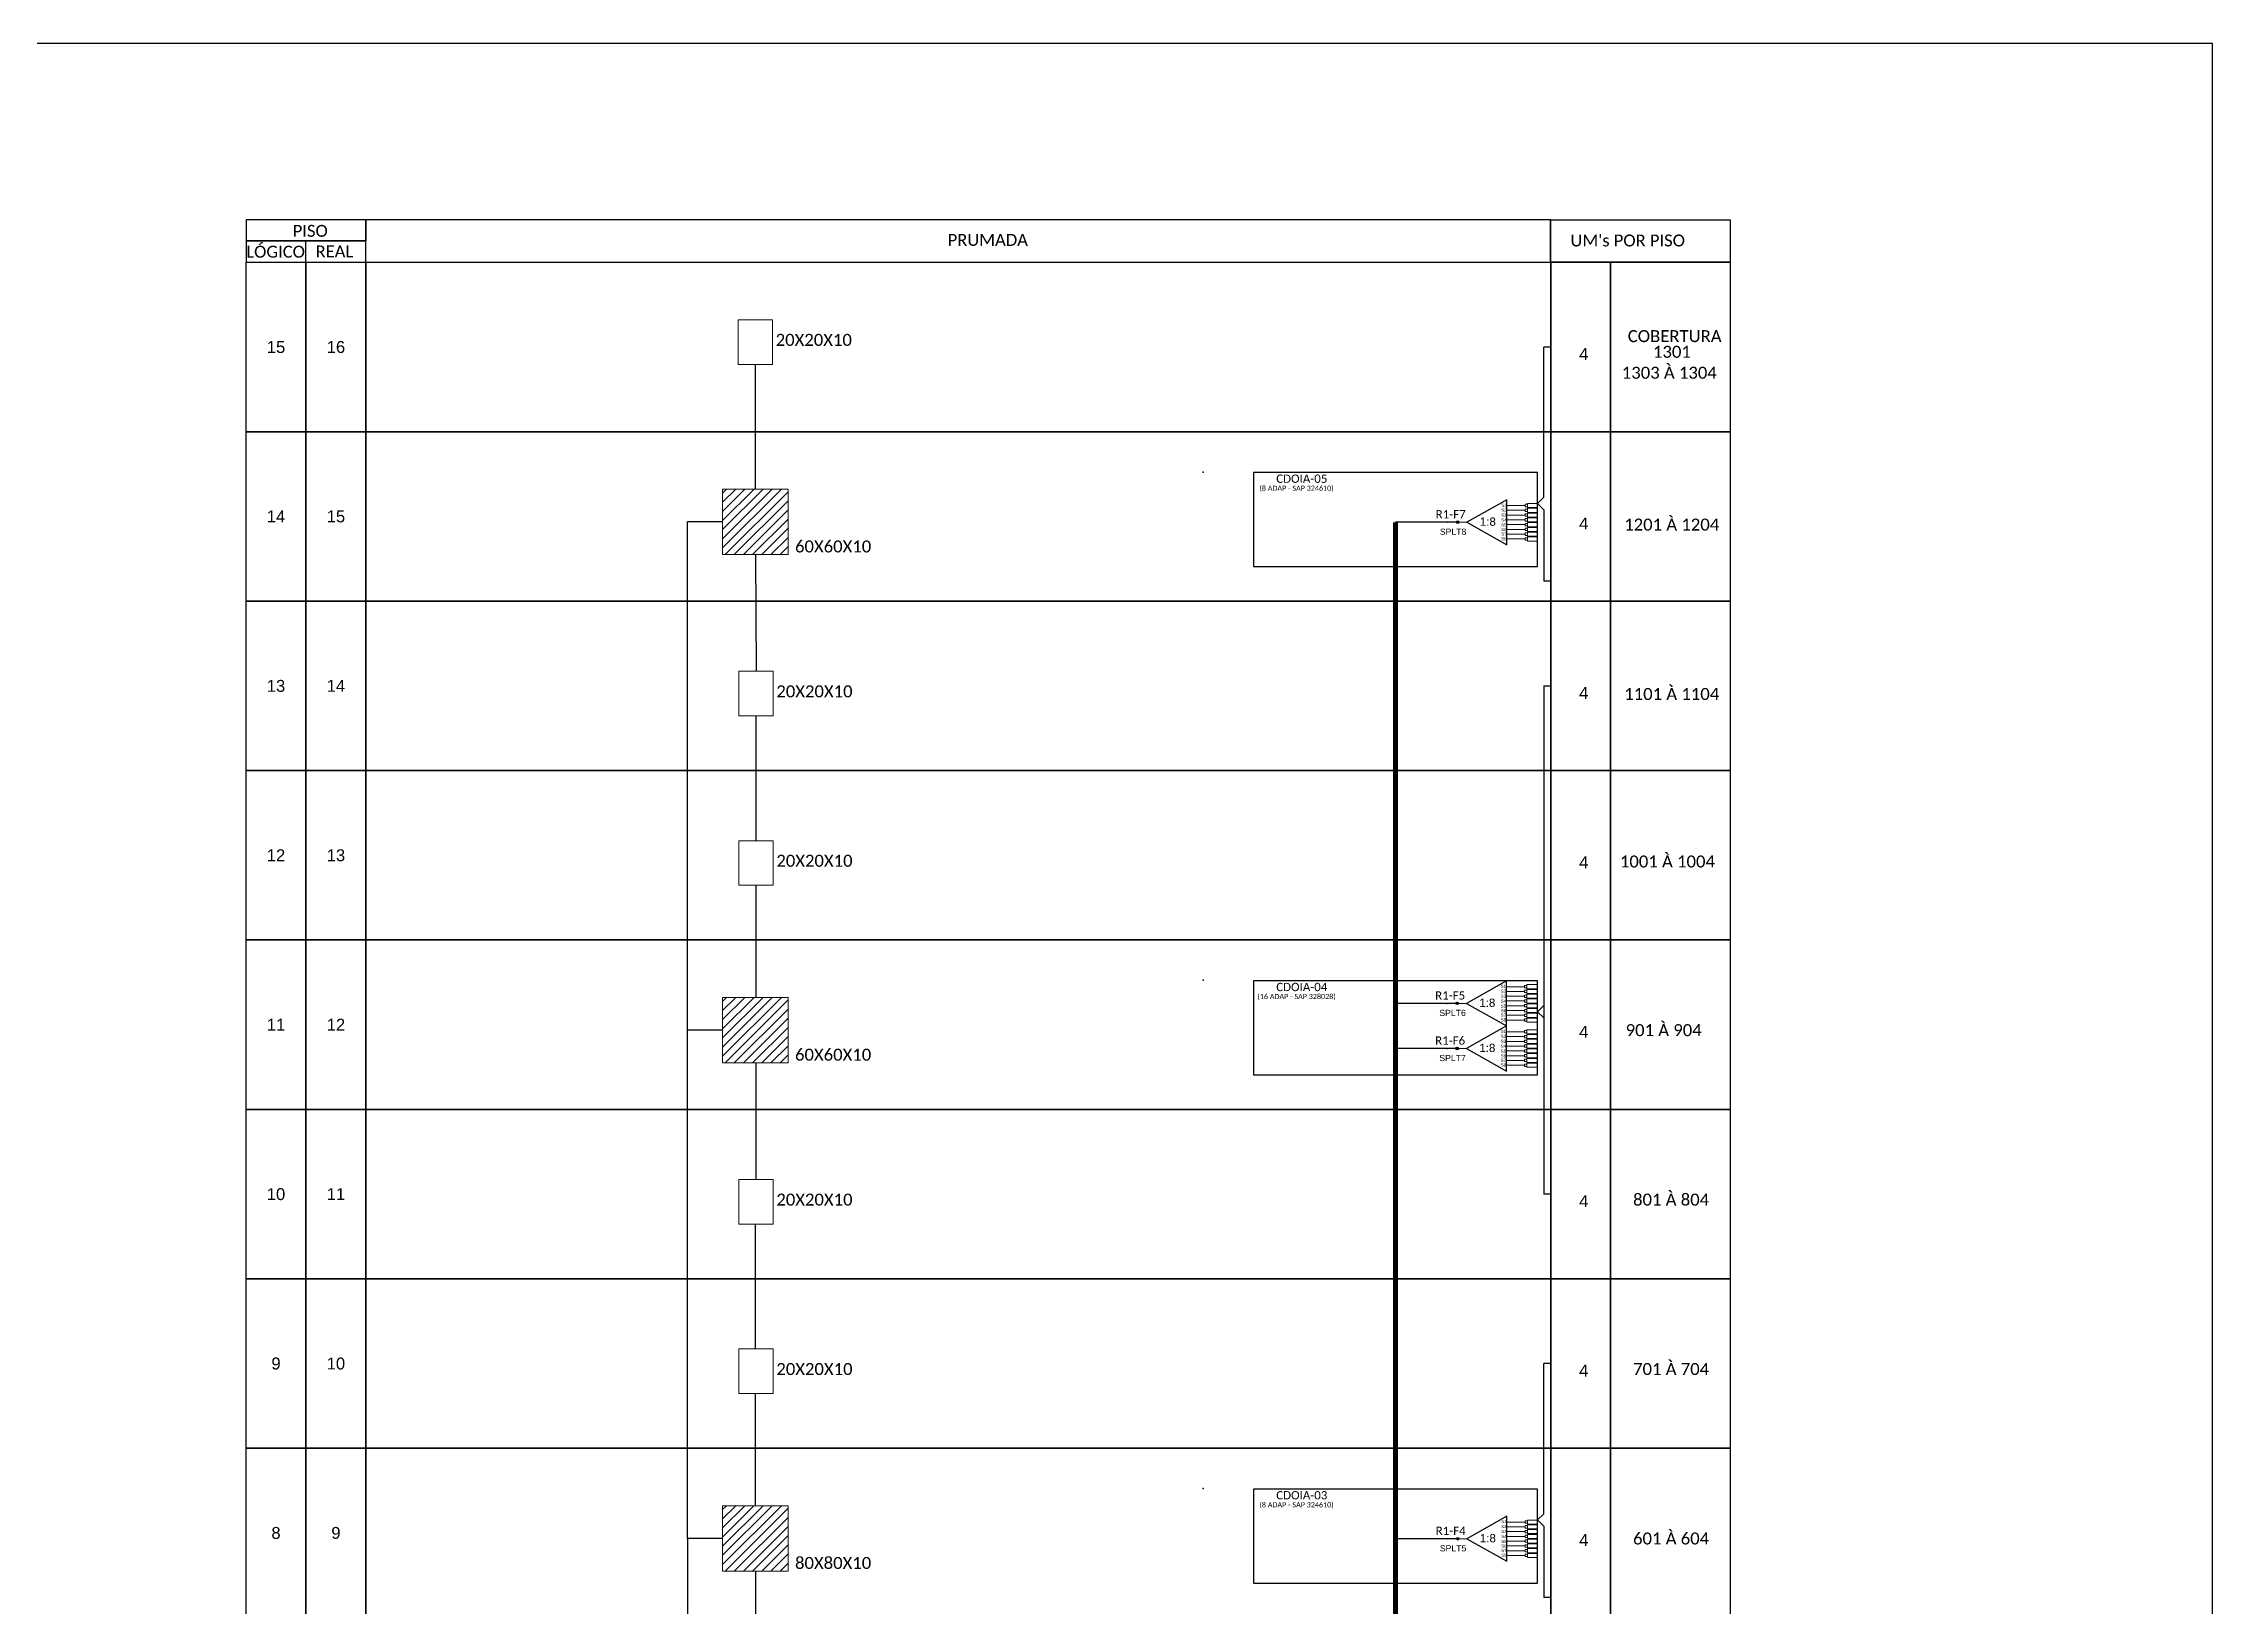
# Model space of a CAD drawing. Header units: inches. Extents: x 1611 to 3397, y 1190 to 1784.
# Drawn here: x 2977.5 to 3396.8, y 1482.1 to 1784.4 of the extents above; entities that cross this region are included whole.
import ezdxf
from ezdxf.enums import TextEntityAlignment as Align

# ---------------------------------------------------------------- set-up
doc = ezdxf.new("R2010")
doc.units = ezdxf.units.IN
doc.header["$MEASUREMENT"] = 0
doc.styles.add('ARIAL', font='arial.ttf')
doc.styles.add('WMF-Calibri0', font='calibri.ttf')

# ---------------------------------------------------------------- blocks, each defined once
blk = doc.blocks.new('A$C415C251F')
at = {"color": 3}
blk.add_point((0, 0), dxfattribs=at)
blk = doc.blocks.new('LEG_CDOIA8_C-SPLT_ESQ')
at = {"color": 3, "extrusion": (0, 0, -1), "xscale": -1, "zscale": -1}
blk.add_blockref('A$C415C251F', (0, 0), dxfattribs=at)
at = {"color": 1, "style": 'WMF-Calibri0', "flags": 4}
blk.add_attdef('MODELO', text='', height=1.5, dxfattribs=at).set_placement((22.54, -4.54), align=Align.CENTER)
blk.add_attdef('CDO', (21.44, -2.61), '', height=2, dxfattribs=at)
at = {"style": 'ARIAL', "flags": 4}
blk.add_attdef('SPLITAGEM', text='', height=1.5, dxfattribs=at).set_placement((18.61, -12.59), align=Align.CENTER)
blk = doc.blocks.new('SPLT_1-8_SC-APC')
at = {"color": 1}
blk.add_lwpolyline([(-7.37, -2.1), (-17.04, -7.55), (-7.37, -13), (-7.37, -2.1)], dxfattribs=at)
at = {"color": 3, "lineweight": 0}
for points in [[(-2.99, -3.51), (-7.37, -3.51)], [(-7.37, -4.66), (-2.99, -4.66)], [(-2.41, -3.02), (-2.41, -4)], [(-2.41, -3.02), (0, -3.02)], [(-2.41, -4), (0, -4)], [(-2.41, -4.17), (-2.41, -5.16)], [(-2.41, -4.17), (0, -4.17)], [(-2.41, -5.16), (0, -5.16)], [(-7.37, -5.82), (-2.99, -5.82)], [(-7.37, -6.97), (-2.99, -6.97)], [(-7.37, -8.12), (-2.99, -8.12)], [(-7.37, -9.28), (-2.99, -9.28)], [(-7.37, -10.43), (-2.99, -10.43)], [(-2.41, -5.32), (-2.41, -6.31)], [(-2.41, -5.32), (0, -5.32)], [(-2.41, -6.31), (0, -6.31)], [(-2.41, -6.48), (-2.41, -7.46)], [(-2.41, -6.48), (0, -6.48)], [(-2.41, -7.46), (0, -7.46)], [(-2.41, -7.63), (-2.41, -8.62)], [(-2.41, -7.63), (0, -7.63)], [(-2.41, -8.62), (0, -8.62)], [(-2.41, -8.78), (-2.41, -9.77)], [(-2.41, -8.78), (0, -8.78)], [(-2.41, -9.77), (0, -9.77)], [(-2.41, -9.94), (-2.41, -10.92)], [(-2.41, -9.94), (0, -9.94)], [(-7.37, -11.58), (-2.99, -11.58)], [(-2.41, -10.92), (0, -10.92)], [(-2.41, -11.09), (-2.41, -12.08)], [(-2.41, -11.09), (0, -11.09)], [(-2.41, -12.08), (0, -12.08)]]:
    blk.add_lwpolyline(points, dxfattribs=at)
for points in [[(-2.99, -3.22), (-2.41, -3.22), (-2.41, -3.8), (-2.99, -3.8)], [(-2.99, -4.38), (-2.41, -4.38), (-2.41, -4.95), (-2.99, -4.95)], [(-2.99, -5.53), (-2.41, -5.53), (-2.41, -6.1), (-2.99, -6.1)], [(-2.99, -6.68), (-2.41, -6.68), (-2.41, -7.26), (-2.99, -7.26)], [(-2.99, -7.84), (-2.41, -7.84), (-2.41, -8.41), (-2.99, -8.41)], [(-2.99, -8.99), (-2.41, -8.99), (-2.41, -9.56), (-2.99, -9.56)], [(-2.99, -10.14), (-2.41, -10.14), (-2.41, -10.72), (-2.99, -10.72)], [(-2.99, -11.3), (-2.41, -11.3), (-2.41, -11.87), (-2.99, -11.87)]]:
    blk.add_lwpolyline(points, close=True, dxfattribs=at)
at = {"color": 1, "lineweight": 0}
blk.add_lwpolyline([(-17.04, -7.55), (-19.26, -7.55)], dxfattribs=at)
at = {"color": 1, "style": 'ARIAL'}
for s, height, p in [('S1', 0.75, (-8.74, -3.78)), ('S2', 0.75, (-8.74, -4.97)), ('1:8', 2, (-13.91, -8.4)), ('S3', 0.75, (-8.74, -6.18)), ('S4', 0.75, (-8.74, -7.36)), ('S5', 0.75, (-8.74, -8.57)), ('S6', 0.75, (-8.74, -9.69)), ('S7', 0.75, (-8.74, -10.78)), ('S8', 0.75, (-8.74, -11.9))]:
    blk.add_text(s, height=height, dxfattribs=at).set_placement(p)
blk = doc.blocks.new('SPLITTER_')
blk.add_point((0, 0))
at = {"style": 'ARIAL', "flags": 4}
blk.add_attdef('SPLT', (0, -3.26), '', height=1.5, dxfattribs=at)

msp = doc.modelspace()

# ---------------------------------------------------------------- hatches: boundary and pattern name
h = msp.add_hatch()
h.set_pattern_fill('ANSI31', color=1, scale=10, style=0)
h.set_pattern_definition([(45, (1694.0953, 1354.0616), (-0.8838835, 0.8838835), [])])
h.paths.add_polyline_path([(3121.41, 1698.23), (3108.77, 1698.23), (3108.77, 1685.58), (3121.41, 1685.58)])
h = msp.add_hatch(color=3)
h.dxf.hatch_style = 1
edge = h.paths.add_edge_path()
edge.add_arc((3250.84, 1691.84), 0.242, 0, 360)
h = msp.add_hatch()
h.set_pattern_fill('ANSI31', color=1, scale=10, style=0)
h.set_pattern_definition([(45, (1694.0953, 1255.8304), (-0.8838835, 0.8838835), [])])
h.paths.add_polyline_path([(3121.41, 1600), (3108.77, 1600), (3108.77, 1587.35), (3121.41, 1587.35)])
h = msp.add_hatch(color=3)
h.dxf.hatch_style = 1
edge = h.paths.add_edge_path()
edge.add_arc((3250.75, 1598.84), 0.242, 0, 360)
h = msp.add_hatch(color=3)
h.dxf.hatch_style = 1
edge = h.paths.add_edge_path()
edge.add_arc((3250.75, 1590.12), 0.242, 0, 360)
h = msp.add_hatch()
h.set_pattern_fill('ANSI31', color=1, scale=10, style=0)
h.set_pattern_definition([(45, (1694.0953, 1157.5992), (-0.8838835, 0.8838835), [])])
h.paths.add_polyline_path([(3121.41, 1501.76), (3108.77, 1501.76), (3108.77, 1489.12), (3121.41, 1489.12)])
h = msp.add_hatch(color=3)
h.dxf.hatch_style = 1
edge = h.paths.add_edge_path()
edge.add_arc((3250.84, 1495.37), 0.242, 0, 360)

# ---------------------------------------------------------------- linework, layer by layer
at = {"color": 5}
for p, q in [((3250.84, 1691.84), (3238.82, 1691.84)), ((3250.75, 1598.84), (3238.72, 1598.84)), ((3250.75, 1590.12), (3238.72, 1590.12)), ((3250.84, 1495.37), (3238.82, 1495.37))]:
    msp.add_line(p, q, dxfattribs=at)
for points in [[(2558.19, 1190.38), (3396.76, 1190.38), (3396.76, 1784.38), (2558.19, 1784.38), (2558.19, 1190.38)], [(3039.8, 1742.07), (3268.83, 1742.07), (3268.83, 1750.3), (3039.8, 1750.3), (3039.8, 1750.3), (3039.8, 1746.19)], [(3268.81, 1742.07), (3268.81, 1750.3)], [(3028.23, 1742.07), (3028.23, 1746.19)]]:
    msp.add_lwpolyline(points)
at = {"color": 0}
for points in [[(3016.66, 1746.19), (3039.8, 1746.19), (3039.8, 1750.3), (3016.66, 1750.3)], [(3016.66, 1742.07), (3039.8, 1742.07), (3039.8, 1746.19), (3016.66, 1746.19)]]:
    msp.add_lwpolyline(points, close=True, dxfattribs=at)
for points in [[(3268.83, 1750.3), (3303.54, 1750.3), (3303.54, 1742.07), (3268.83, 1742.07)], [(3016.66, 1742.07), (3028.23, 1742.07), (3028.23, 1709.33), (3016.66, 1709.33)], [(3028.23, 1742.07), (3039.8, 1742.07), (3039.8, 1709.33), (3028.23, 1709.33)], [(3039.8, 1742.07), (3268.83, 1742.07), (3268.83, 1709.33), (3039.8, 1709.33)], [(3268.83, 1742.07), (3280.4, 1742.07), (3280.4, 1709.33), (3268.83, 1709.33)], [(3280.4, 1742.07), (3303.54, 1742.07), (3303.54, 1709.33), (3280.4, 1709.33)], [(3016.66, 1709.33), (3028.23, 1709.33), (3028.23, 1676.59), (3016.66, 1676.59)], [(3028.23, 1709.33), (3039.8, 1709.33), (3039.8, 1676.59), (3028.23, 1676.59)], [(3039.8, 1709.33), (3268.83, 1709.33), (3268.83, 1676.59), (3039.8, 1676.59)], [(3268.83, 1709.33), (3280.4, 1709.33), (3280.4, 1676.59), (3268.83, 1676.59)], [(3280.4, 1709.33), (3303.54, 1709.33), (3303.54, 1676.59), (3280.4, 1676.59)], [(3016.66, 1676.59), (3028.23, 1676.59), (3028.23, 1643.84), (3016.66, 1643.84)], [(3028.23, 1676.59), (3039.8, 1676.59), (3039.8, 1643.84), (3028.23, 1643.84)], [(3039.8, 1676.59), (3268.83, 1676.59), (3268.83, 1643.84), (3039.8, 1643.84)], [(3268.83, 1676.59), (3280.4, 1676.59), (3280.4, 1643.84), (3268.83, 1643.84)], [(3280.4, 1676.59), (3303.54, 1676.59), (3303.54, 1643.84), (3280.4, 1643.84)], [(3016.66, 1643.84), (3028.23, 1643.84), (3028.23, 1611.1), (3016.66, 1611.1)], [(3028.23, 1643.84), (3039.8, 1643.84), (3039.8, 1611.1), (3028.23, 1611.1)], [(3039.8, 1643.84), (3268.83, 1643.84), (3268.83, 1611.1), (3039.8, 1611.1)], [(3268.83, 1643.84), (3280.4, 1643.84), (3280.4, 1611.1), (3268.83, 1611.1)], [(3280.4, 1643.84), (3303.54, 1643.84), (3303.54, 1611.1), (3280.4, 1611.1)], [(3016.66, 1611.1), (3028.23, 1611.1), (3028.23, 1578.36), (3016.66, 1578.36)], [(3028.23, 1611.1), (3039.8, 1611.1), (3039.8, 1578.36), (3028.23, 1578.36)], [(3039.8, 1611.1), (3268.83, 1611.1), (3268.83, 1578.36), (3039.8, 1578.36)], [(3268.83, 1611.1), (3280.4, 1611.1), (3280.4, 1578.36), (3268.83, 1578.36)], [(3280.4, 1611.1), (3303.54, 1611.1), (3303.54, 1578.36), (3280.4, 1578.36)], [(3016.66, 1578.36), (3028.23, 1578.36), (3028.23, 1545.61), (3016.66, 1545.61)], [(3028.23, 1578.36), (3039.8, 1578.36), (3039.8, 1545.61), (3028.23, 1545.61)], [(3039.8, 1578.36), (3268.83, 1578.36), (3268.83, 1545.61), (3039.8, 1545.61)], [(3268.83, 1578.36), (3280.4, 1578.36), (3280.4, 1545.61), (3268.83, 1545.61)], [(3280.4, 1578.36), (3303.54, 1578.36), (3303.54, 1545.61), (3280.4, 1545.61)], [(3016.66, 1545.61), (3028.23, 1545.61), (3028.23, 1512.87), (3016.66, 1512.87)], [(3028.23, 1545.61), (3039.8, 1545.61), (3039.8, 1512.87), (3028.23, 1512.87)], [(3039.8, 1545.61), (3268.83, 1545.61), (3268.83, 1512.87), (3039.8, 1512.87)], [(3268.83, 1545.61), (3280.4, 1545.61), (3280.4, 1512.87), (3268.83, 1512.87)], [(3280.4, 1545.61), (3303.54, 1545.61), (3303.54, 1512.87), (3280.4, 1512.87)], [(3016.66, 1512.87), (3028.23, 1512.87), (3028.23, 1480.12), (3016.66, 1480.12)], [(3028.23, 1512.87), (3039.8, 1512.87), (3039.8, 1480.12), (3028.23, 1480.12)], [(3039.8, 1512.87), (3268.83, 1512.87), (3268.83, 1480.12), (3039.8, 1480.12)], [(3268.83, 1512.87), (3280.4, 1512.87), (3280.4, 1480.12), (3268.83, 1480.12)], [(3280.4, 1512.87), (3303.54, 1512.87), (3303.54, 1480.12), (3280.4, 1480.12)]]:
    msp.add_lwpolyline(points, close=True)
at = {"color": 0, "lineweight": 0}
for points in [[(3111.78, 1730.97), (3118.4, 1730.97), (3118.4, 1722.35), (3111.78, 1722.35)], [(3111.91, 1663.04), (3118.53, 1663.04), (3118.53, 1654.42), (3111.91, 1654.42)], [(3111.91, 1630.29), (3118.53, 1630.29), (3118.53, 1621.67), (3111.91, 1621.67)], [(3111.91, 1564.81), (3118.53, 1564.81), (3118.53, 1556.19), (3111.91, 1556.19)], [(3111.91, 1532.06), (3118.53, 1532.06), (3118.53, 1523.44), (3111.91, 1523.44)]]:
    msp.add_lwpolyline(points, close=True, dxfattribs=at)
at = {"color": 3}
for points in [[(3267.51, 1696.67), (3267.51, 1725.7)], [(3268.83, 1725.7), (3267.51, 1725.7)], [(3115.09, 1698.23), (3115.09, 1722.35)], [(3267.51, 1696.67), (3266.25, 1695.46), (3267.51, 1694.25), (3267.51, 1694.25)], [(3267.51, 1694.25), (3267.51, 1680.47)], [(3101.99, 1593.67), (3101.99, 1691.9)], [(3108.77, 1691.9), (3101.99, 1691.9)], [(3115.09, 1685.58), (3115.22, 1663.04)], [(3267.51, 1680.47), (3267.51, 1680.47)], [(3268.83, 1680.47), (3267.51, 1680.47)], [(3267.51, 1660.21), (3268.83, 1660.21)], [(3267.51, 1660.21), (3267.51, 1561.98)], [(3115.22, 1630.29), (3115.22, 1654.42)], [(3115.22, 1600), (3115.22, 1621.67)], [(3267.51, 1598.44), (3266.25, 1597.23), (3267.51, 1596.02), (3267.51, 1596.02)], [(3101.99, 1495.44), (3101.99, 1593.67)], [(3108.77, 1593.67), (3101.99, 1593.67)], [(3267.51, 1596.02), (3267.51, 1561.98)], [(3115.22, 1564.81), (3115.22, 1587.35)], [(3267.51, 1561.98), (3267.51, 1561.98)], [(3268.83, 1561.98), (3267.51, 1561.98)], [(3115.09, 1532.06), (3115.09, 1556.19)], [(3267.51, 1500.2), (3267.51, 1529.24)], [(3268.83, 1529.24), (3267.51, 1529.24)], [(3115.09, 1501.76), (3115.09, 1523.44)], [(3267.51, 1500.2), (3266.25, 1499), (3267.51, 1497.79), (3267.51, 1497.79)], [(3267.51, 1497.79), (3267.51, 1484)], [(3108.77, 1495.44), (3101.99, 1495.44)], [(3101.99, 1495.44), (3101.99, 1396.16)], [(3115.09, 1489.12), (3115.09, 1467.09)], [(3267.51, 1484), (3267.51, 1484)], [(3268.83, 1484), (3267.51, 1484)]]:
    msp.add_lwpolyline(points, dxfattribs=at)
at = {"color": 1, "lineweight": 0}
for points in [[(3108.77, 1698.23), (3121.41, 1698.23), (3121.41, 1685.58), (3108.77, 1685.58)], [(3108.77, 1600), (3121.41, 1600), (3121.41, 1587.35), (3108.77, 1587.35)], [(3108.77, 1501.76), (3121.41, 1501.76), (3121.41, 1489.12), (3108.77, 1489.12)]]:
    msp.add_lwpolyline(points, close=True, dxfattribs=at)
at = {"color": 1}
for points in [[(3266.28, 1701.43), (3211.38, 1701.43), (3211.38, 1683.27), (3266.28, 1683.27)], [(3266.28, 1603.2), (3211.38, 1603.2), (3211.38, 1585.03), (3266.28, 1585.03)], [(3266.28, 1504.97), (3211.38, 1504.97), (3211.38, 1486.8), (3266.28, 1486.8)]]:
    msp.add_lwpolyline(points, close=True, dxfattribs=at)
at = {"color": 5, "const_width": 1}
msp.add_lwpolyline([(3238.82, 1691.84), (3238.82, 1254.05), (3229.04, 1254.05)], dxfattribs=at)
at = {"color": 3}
for centre in [(3250.84, 1691.84), (3250.75, 1598.84), (3250.75, 1590.12), (3250.84, 1495.37)]:
    msp.add_circle(centre, 0.242, dxfattribs=at)

# ---------------------------------------------------------------- block references
ref = msp.add_blockref('LEG_CDOIA8_C-SPLT_ESQ', (3201.67, 1701.53), dxfattribs=dict(at, xscale=0.8000000000465661, yscale=0.7999999999883585, zscale=0.8))
ref.add_attrib('CDO', 'CDOIA-05', (3215.77, 1699.45), dxfattribs={"color": 1, "height": 1.6, "style": 'WMF-Calibri0'})
ref.add_attrib('MODELO', '(8 ADAP - SAP 324610)', dxfattribs={"color": 1, "height": 1, "style": 'WMF-Calibri0'}).set_placement((3219.7, 1697.91), align=Align.CENTER)
at = {"color": 3, "xscale": 0.8000000000465661, "yscale": 0.7999999999883585, "zscale": 0.8}
for p in [(3266.25, 1697.87), (3266.15, 1604.88), (3266.15, 1596.16), (3266.25, 1501.41)]:
    msp.add_blockref('SPLT_1-8_SC-APC', p, dxfattribs=at)
ref = msp.add_blockref('SPLITTER_', (3248.94, 1691.84), dxfattribs=dict(xscale=0.8000000000465661, yscale=0.7999999999883585, zscale=0.8))
ref.add_attrib('SPLT', 'SPLT8', (3247.39, 1689.4), dxfattribs={"height": 1.2, "style": 'ARIAL'})
at = {"color": 3}
ref = msp.add_blockref('LEG_CDOIA8_C-SPLT_ESQ', (3201.67, 1603.3), dxfattribs=dict(at, xscale=0.8000000000465661, yscale=0.7999999999883585, zscale=0.8))
ref.add_attrib('CDO', 'CDOIA-04', (3215.77, 1601.21), dxfattribs={"color": 1, "height": 1.6, "style": 'WMF-Calibri0'})
ref.add_attrib('MODELO', '(16 ADAP - SAP 328028)', dxfattribs={"color": 1, "height": 1, "style": 'WMF-Calibri0'}).set_placement((3219.7, 1599.67), align=Align.CENTER)
ref = msp.add_blockref('SPLITTER_', (3248.84, 1598.84), dxfattribs=dict(xscale=0.8000000000465661, yscale=0.7999999999883585, zscale=0.8))
ref.add_attrib('SPLT', 'SPLT6', (3247.29, 1596.4), dxfattribs={"height": 1.2, "style": 'ARIAL'})
ref = msp.add_blockref('SPLITTER_', (3248.84, 1590.12), dxfattribs=dict(xscale=0.8000000000465661, yscale=0.7999999999883585, zscale=0.8))
ref.add_attrib('SPLT', 'SPLT7', (3247.29, 1587.68), dxfattribs={"height": 1.2, "style": 'ARIAL'})
ref = msp.add_blockref('LEG_CDOIA8_C-SPLT_ESQ', (3201.67, 1505.07), dxfattribs=dict(at, xscale=0.8000000000465661, yscale=0.7999999999883585, zscale=0.8))
ref.add_attrib('CDO', 'CDOIA-03', (3215.77, 1502.98), dxfattribs={"color": 1, "height": 1.6, "style": 'WMF-Calibri0'})
ref.add_attrib('MODELO', '(8 ADAP - SAP 324610)', dxfattribs={"color": 1, "height": 1, "style": 'WMF-Calibri0'}).set_placement((3219.7, 1501.44), align=Align.CENTER)
ref = msp.add_blockref('SPLITTER_', (3248.94, 1495.37), dxfattribs=dict(xscale=0.8000000000465661, yscale=0.7999999999883585, zscale=0.8))
ref.add_attrib('SPLT', 'SPLT5', (3247.39, 1492.93), dxfattribs={"height": 1.2, "style": 'ARIAL'})

# ---------------------------------------------------------------- texts
at = {"color": 0, "style": 'WMF-Calibri0'}
for s, p in [('     PISO', (3021.62, 1747)), ('  LÓGICO', (3015.08, 1742.97)), ('    REAL', (3026.84, 1743.02)), ('PRUMADA', (3152.26, 1745.25)), ("UM's POR PISO", (3272.64, 1745.14))]:
    msp.add_text(s, height=2.3, dxfattribs=at).set_placement(p)
at = {"style": 'WMF-Calibri0'}
for s, p in [('20X20X10', (3119.02, 1725.92)), ('COBERTURA', (3283.72, 1726.64)), ('1301 ', (3288.59, 1723.62)), ('1303 À 1304', (3282.56, 1719.57)), ('1201 À 1204', (3283.03, 1690.22)), ('60X60X10', (3122.76, 1686)), ('1101 À 1104', (3283.03, 1657.48)), ('20X20X10', (3119.15, 1657.99)), ('20X20X10', (3119.15, 1625.25)), ('1001 À 1004', (3282.2, 1625.11)), ('901 À 904', (3283.3, 1592.51)), ('60X60X10', (3122.76, 1587.77)), ('20X20X10', (3119.15, 1559.76)), ('801 À 804', (3284.74, 1559.76)), ('20X20X10', (3119.15, 1527.02)), ('701 À 704', (3284.74, 1527.02)), ('601 À 604', (3284.74, 1494.27)), ('80X80X10', (3122.76, 1489.54))]:
    msp.add_text(s, height=2.317, dxfattribs=at).set_placement(p)
at = {"color": 5, "style": 'WMF-Calibri0'}
for s, p in [('R1-F7', (3246.59, 1692.57)), ('R1-F5', (3246.49, 1599.58)), ('R1-F6', (3246.49, 1590.86)), ('R1-F4', (3246.59, 1496.11))]:
    msp.add_text(s, height=1.6, dxfattribs=at).set_placement(p)
at = {"style": 'ARIAL', "flags": 12}
for tag, p in [('15', (3022.44, 1725.7)), ('16', (3034.02, 1725.7)), ('4', (3275.2, 1724.33)), ('14', (3022.44, 1692.96)), ('15', (3034.02, 1692.96)), ('4', (3275.2, 1691.58)), ('13', (3022.44, 1660.21)), ('14', (3034.02, 1660.21)), ('4', (3275.2, 1658.84)), ('12', (3022.44, 1627.47)), ('13', (3034.02, 1627.47)), ('4', (3275.2, 1626.1)), ('11', (3022.44, 1594.73)), ('12', (3034.02, 1594.73)), ('4', (3275.2, 1593.35)), ('10', (3022.44, 1561.98)), ('11', (3034.02, 1561.98)), ('4', (3275.2, 1560.61)), ('9', (3022.44, 1529.24)), ('10', (3034.02, 1529.24)), ('4', (3275.2, 1527.87)), ('8', (3022.44, 1496.5)), ('9', (3034.02, 1496.5)), ('4', (3275.2, 1495.12))]:
    msp.add_attdef(tag, text='XX', height=2.3, dxfattribs=at).set_placement(p, align=Align.MIDDLE_CENTER)

doc.saveas('drawing.dxf')
